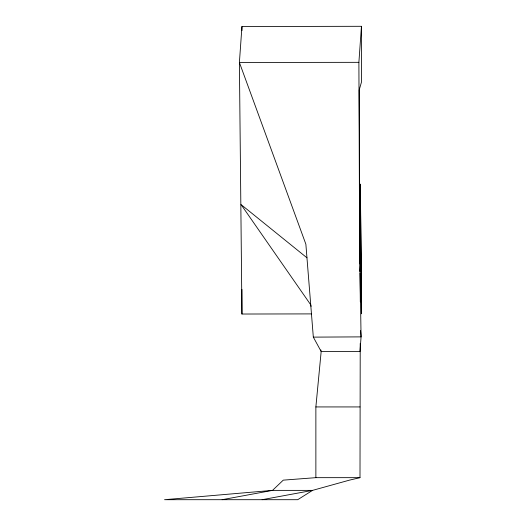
<?xml version="1.0" encoding="UTF-8"?>
<svg xmlns="http://www.w3.org/2000/svg" width="526" height="526" viewBox="0 0 526 526"><rect width="100%" height="100%" fill="white"/><g stroke="black" fill="none" stroke-linecap="round" stroke-linejoin="round"><path stroke-width="0.79" d="M311.51 313.897L241.94 314.029L241.947 289.385M241.953 30.633L241.953 26.524L361.447 26.3L361.447 82.181L359.212 89.946L359.968 264.039M360.218 343.458L360.001 477.661L349.461 480.139L312.556 490.377L262.099 499.7M360.04 271.396L360.534 255.794L360.29 184.12L361.441 272.77L361.441 313.798L360.52 204.397L360.691 257.733L360.04 271.462M241.953 26.524L239.396 62.469L241.94 314.029M358.89 62.331L239.396 62.469L305.869 244.202L313.325 337.127L321.169 351.5L360.001 351.5L361.073 336.883L359.6 244.143L358.89 62.331L361.447 26.3M222.123 499.7L272.527 490.377L283.271 480.139L315.87 477.661L315.87 406.933L321.169 351.5L320.814 349.915M313.325 337.127L361.073 336.883L360.566 330.598M315.87 406.933L360.001 406.933M315.87 477.661L360.001 477.661M359.488 255.767L360.534 255.794M306.96 257.799L241.026 204.535L310.735 304.81L311.09 306.388M360.047 273.079L360.31 301.839M312.556 490.377L297.709 499.7L164.553 499.7L272.527 490.377L312.556 490.377"/></g></svg>
